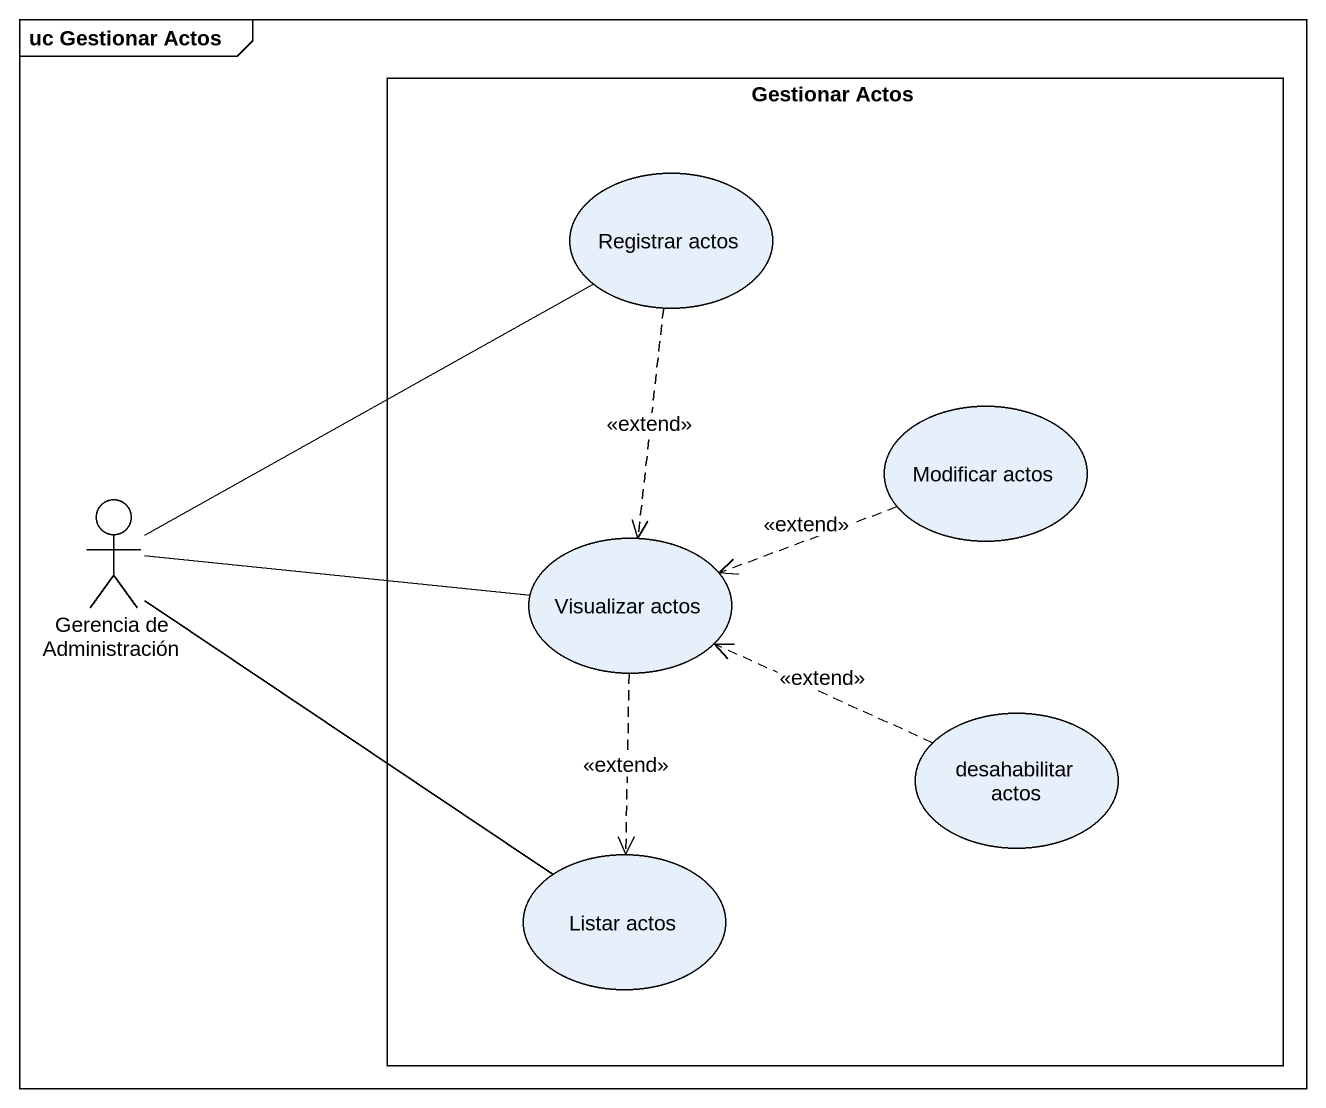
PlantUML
@startuml
mainframe uc Gestionar Actos
rectangle "Gestionar Actos" as Gestionar_Actos {
  usecase "Registrar actos" as Registrar_actos
  usecase "Modificar actos" as Modificar_actos
  usecase "Visualizar actos" as Visualizar_actos
  usecase "desahabilitar actos" as desahabilitar_actos
  usecase "Listar actos" as Listar_actos
}
actor "Gerencia de Administración" as Gerencia_de_Administración
Registrar_actos ..> Visualizar_actos : <<extend>>
Modificar_actos .left.> Visualizar_actos : <<extend>>
Gerencia_de_Administración -up- Registrar_actos
Gerencia_de_Administración -right- Visualizar_actos
Gerencia_de_Administración -- Listar_actos
Visualizar_actos ..> Listar_actos : <<extend>>
desahabilitar_actos .left.> Visualizar_actos : <<extend>>
@enduml
